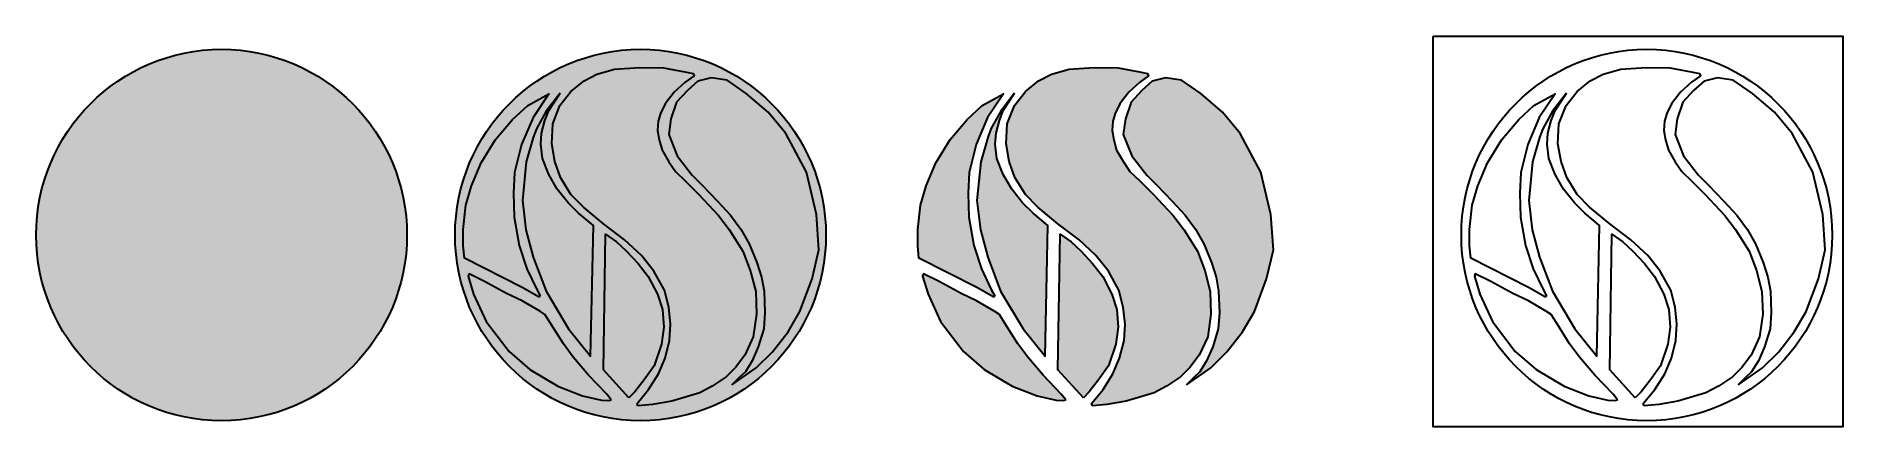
# Model space of a CAD drawing. Header units: metres. Extents: x -33817.4175 to -33817.3481, y 17773.7187 to 17773.7337.
import ezdxf

# ---------------------------------------------------------------- set-up
doc = ezdxf.new("R2010")
doc.units = ezdxf.units.M
doc.layers.add('AAA-VECTOR', color=255, linetype='Continuous', lineweight=30)

msp = doc.modelspace()

# ---------------------------------------------------------------- hatches: boundary and pattern name
at = {"layer": 'AAA-VECTOR'}
h = msp.add_hatch(color=7, dxfattribs=at)
h.dxf.hatch_style = 1
h.paths.add_polyline_path([(-33817.417543, 17773.72605, 1), (-33817.403286, 17773.72605, 1)])
h = msp.add_hatch(color=255, dxfattribs=at)
h.dxf.hatch_style = 1
h.paths.add_polyline_path([(-33817.401436, 17773.72605, 1), (-33817.387179, 17773.72605, 1)])
at = {"layer": 'AAA-VECTOR', "true_color": 0x45a8ad}
h = msp.add_hatch(color=135, dxfattribs=at)
h.dxf.hatch_style = 1
h.paths.add_polyline_path([(-33817.392072, 17773.727617), (-33817.392588, 17773.728129), (-33817.392964, 17773.728493), (-33817.393216, 17773.728856), (-33817.393479, 17773.729311), (-33817.393585, 17773.729704), (-33817.393649, 17773.73006), (-33817.393628, 17773.730424), (-33817.393539, 17773.730714), (-33817.393355, 17773.731093), (-33817.393013, 17773.731538), (-33817.392588, 17773.731924), (-33817.392248, 17773.732162), (-33817.392284, 17773.732253), (-33817.392598, 17773.73232), (-33817.393419, 17773.732471), (-33817.394338, 17773.732484), (-33817.395303, 17773.732412), (-33817.395986, 17773.732228), (-33817.396478, 17773.731966), (-33817.39698, 17773.731556), (-33817.397406, 17773.731019), (-33817.397684, 17773.730315), (-33817.397723, 17773.729553), (-33817.397603, 17773.728869), (-33817.397388, 17773.728259), (-33817.396982, 17773.72761), (-33817.396505, 17773.727124), (-33817.395732, 17773.726482), (-33817.394918, 17773.725862), (-33817.394272, 17773.725261), (-33817.39379, 17773.724666), (-33817.393389, 17773.723934), (-33817.39322, 17773.723287), (-33817.393151, 17773.722624), (-33817.393191, 17773.722006), (-33817.393362, 17773.721324), (-33817.393618, 17773.720721), (-33817.393995, 17773.720115), (-33817.394442, 17773.719579), (-33817.394404, 17773.719494), (-33817.393851, 17773.719545), (-33817.393109, 17773.719674), (-33817.392032, 17773.719987), (-33817.391554, 17773.72025), (-33817.391017, 17773.720609), (-33817.39066, 17773.72097), (-33817.390298, 17773.721436), (-33817.389973, 17773.722146), (-33817.389851, 17773.723017), (-33817.38988, 17773.723881), (-33817.39009, 17773.724687), (-33817.390374, 17773.725426), (-33817.390893, 17773.726266), (-33817.391305, 17773.726804)])
h = msp.add_hatch(color=135, dxfattribs=at)
h.dxf.hatch_style = 1
h.paths.add_polyline_path([(-33817.374598, 17773.727617), (-33817.375114, 17773.728129), (-33817.37549, 17773.728493), (-33817.375742, 17773.728856), (-33817.376005, 17773.729311), (-33817.376111, 17773.729704), (-33817.376174, 17773.73006), (-33817.376153, 17773.730424), (-33817.376065, 17773.730714), (-33817.375881, 17773.731093), (-33817.375538, 17773.731538), (-33817.375114, 17773.731924), (-33817.374774, 17773.732162), (-33817.37481, 17773.732253), (-33817.375123, 17773.73232), (-33817.375944, 17773.732471), (-33817.376864, 17773.732484), (-33817.377829, 17773.732412), (-33817.378512, 17773.732228), (-33817.379004, 17773.731966), (-33817.379505, 17773.731556), (-33817.379932, 17773.731019), (-33817.38021, 17773.730315), (-33817.380249, 17773.729553), (-33817.380129, 17773.728869), (-33817.379913, 17773.728259), (-33817.379507, 17773.72761), (-33817.37903, 17773.727124), (-33817.378258, 17773.726482), (-33817.377443, 17773.725862), (-33817.376798, 17773.725261), (-33817.376316, 17773.724666), (-33817.375915, 17773.723934), (-33817.375746, 17773.723287), (-33817.375676, 17773.722624), (-33817.375717, 17773.722006), (-33817.375888, 17773.721324), (-33817.376143, 17773.720721), (-33817.376521, 17773.720115), (-33817.376968, 17773.719579), (-33817.37693, 17773.719494), (-33817.376377, 17773.719545), (-33817.375634, 17773.719674), (-33817.374558, 17773.719987), (-33817.374079, 17773.72025), (-33817.373543, 17773.720609), (-33817.373186, 17773.72097), (-33817.372824, 17773.721436), (-33817.372498, 17773.722146), (-33817.372377, 17773.723017), (-33817.372405, 17773.723881), (-33817.372616, 17773.724687), (-33817.372899, 17773.725426), (-33817.373419, 17773.726266), (-33817.373831, 17773.726804)])
at = {"layer": 'AAA-VECTOR', "true_color": 0x004e54}
h = msp.add_hatch(color=138, dxfattribs=at)
h.dxf.hatch_style = 1
h.paths.add_polyline_path([(-33817.387927, 17773.72847), (-33817.388725, 17773.729946), (-33817.389404, 17773.730764), (-33817.390242, 17773.731482), (-33817.390981, 17773.732), (-33817.391596, 17773.732089), (-33817.392106, 17773.731956), (-33817.392506, 17773.731595), (-33817.392922, 17773.731156), (-33817.393142, 17773.730513), (-33817.39322, 17773.729916), (-33817.392899, 17773.729093), (-33817.392318, 17773.728347), (-33817.391937, 17773.727966), (-33817.391343, 17773.727349), (-33817.390844, 17773.72681), (-33817.390447, 17773.72628), (-33817.390131, 17773.725717), (-33817.38983, 17773.724997), (-33817.389654, 17773.724436), (-33817.389558, 17773.72389), (-33817.389525, 17773.723074), (-33817.38957, 17773.722446), (-33817.38978, 17773.721765), (-33817.390019, 17773.72122), (-33817.390277, 17773.720793), (-33817.390509, 17773.720585), (-33817.390795, 17773.720304), (-33817.389855, 17773.720952), (-33817.389234, 17773.721564), (-33817.388636, 17773.722338), (-33817.388177, 17773.723113), (-33817.387712, 17773.724373), (-33817.38745, 17773.725477), (-33817.387542, 17773.726836)])
h = msp.add_hatch(color=138, dxfattribs=at)
h.dxf.hatch_style = 1
h.paths.add_polyline_path([(-33817.370453, 17773.72847), (-33817.371251, 17773.729946), (-33817.37193, 17773.730764), (-33817.372768, 17773.731482), (-33817.373506, 17773.732), (-33817.374121, 17773.732089), (-33817.374632, 17773.731956), (-33817.375032, 17773.731595), (-33817.375448, 17773.731156), (-33817.375668, 17773.730513), (-33817.375746, 17773.729916), (-33817.375424, 17773.729093), (-33817.374843, 17773.728347), (-33817.374463, 17773.727966), (-33817.373869, 17773.727349), (-33817.373369, 17773.72681), (-33817.372973, 17773.72628), (-33817.372656, 17773.725717), (-33817.372356, 17773.724997), (-33817.37218, 17773.724436), (-33817.372083, 17773.72389), (-33817.37205, 17773.723074), (-33817.372096, 17773.722446), (-33817.372305, 17773.721765), (-33817.372545, 17773.72122), (-33817.372803, 17773.720793), (-33817.373034, 17773.720585), (-33817.373321, 17773.720304), (-33817.372381, 17773.720952), (-33817.37176, 17773.721564), (-33817.371162, 17773.722338), (-33817.370703, 17773.723113), (-33817.370238, 17773.724373), (-33817.369975, 17773.725477), (-33817.370068, 17773.726836)])
at = {"layer": 'AAA-VECTOR', "true_color": 0x8dc04e}
h = msp.add_hatch(color=73, dxfattribs=at)
h.dxf.hatch_style = 1
h.paths.add_polyline_path([(-33817.397757, 17773.722644), (-33817.397985, 17773.723002), (-33817.398158, 17773.723113), (-33817.398862, 17773.723526), (-33817.399458, 17773.723803), (-33817.400305, 17773.724264), (-33817.400901, 17773.724555), (-33817.400935, 17773.724473), (-33817.400725, 17773.723776), (-33817.400244, 17773.722734), (-33817.399363, 17773.721576), (-33817.398567, 17773.720884), (-33817.397488, 17773.720245), (-33817.396533, 17773.719878), (-33817.395806, 17773.719718), (-33817.395521, 17773.719696), (-33817.395435, 17773.719722), (-33817.395606, 17773.719938), (-33817.396306, 17773.72067), (-33817.396891, 17773.72136), (-33817.397273, 17773.72187)])
h.paths.add_polyline_path([(-33817.399164, 17773.726731), (-33817.399188, 17773.727653), (-33817.399152, 17773.728453), (-33817.398883, 17773.72952), (-33817.39844, 17773.730556), (-33817.397828, 17773.731474), (-33817.398644, 17773.731024), (-33817.399224, 17773.730486), (-33817.399877, 17773.729715), (-33817.400432, 17773.728816), (-33817.400804, 17773.727936), (-33817.401019, 17773.727191), (-33817.401121, 17773.726258), (-33817.401126, 17773.725631), (-33817.401075, 17773.725166), (-33817.398851, 17773.724035), (-33817.398203, 17773.723667), (-33817.39816, 17773.723723), (-33817.398294, 17773.723958), (-33817.398673, 17773.724756), (-33817.398969, 17773.725647)])
h.paths.add_polyline_path([(-33817.39612, 17773.726419), (-33817.396686, 17773.726888), (-33817.39709, 17773.727291), (-33817.397509, 17773.727805), (-33817.397833, 17773.728373), (-33817.398077, 17773.728993), (-33817.39814, 17773.729539), (-33817.39811, 17773.729958), (-33817.397983, 17773.730446), (-33817.397837, 17773.730828), (-33817.397398, 17773.731495), (-33817.397929, 17773.730809), (-33817.398308, 17773.730123), (-33817.398432, 17773.729797), (-33817.398699, 17773.728859), (-33817.398846, 17773.727376), (-33817.39871, 17773.726246), (-33817.39843, 17773.725199), (-33817.397936, 17773.723901), (-33817.397071, 17773.722444), (-33817.396226, 17773.721404)])
h.paths.add_polyline_path([(-33817.393659, 17773.723777), (-33817.39401, 17773.724461), (-33817.394402, 17773.724962), (-33817.394856, 17773.725439), (-33817.395231, 17773.725785), (-33817.395651, 17773.726078), (-33817.395733, 17773.72088), (-33817.394756, 17773.719796), (-33817.394529, 17773.720033), (-33817.39417, 17773.720492), (-33817.393787, 17773.721027), (-33817.393504, 17773.721856), (-33817.393415, 17773.72251), (-33817.393463, 17773.723196)])
h = msp.add_hatch(color=73, dxfattribs=at)
h.dxf.hatch_style = 1
h.paths.add_polyline_path([(-33817.380282, 17773.722644), (-33817.38051, 17773.723002), (-33817.380683, 17773.723113), (-33817.381388, 17773.723526), (-33817.381984, 17773.723803), (-33817.382831, 17773.724264), (-33817.383427, 17773.724555), (-33817.383461, 17773.724473), (-33817.383251, 17773.723776), (-33817.38277, 17773.722734), (-33817.381889, 17773.721576), (-33817.381093, 17773.720884), (-33817.380013, 17773.720245), (-33817.379059, 17773.719878), (-33817.378332, 17773.719718), (-33817.378047, 17773.719696), (-33817.377961, 17773.719722), (-33817.378132, 17773.719938), (-33817.378832, 17773.72067), (-33817.379416, 17773.72136), (-33817.379799, 17773.72187)])
h.paths.add_polyline_path([(-33817.381689, 17773.726731), (-33817.381713, 17773.727653), (-33817.381678, 17773.728453), (-33817.381409, 17773.72952), (-33817.380966, 17773.730556), (-33817.380354, 17773.731474), (-33817.38117, 17773.731024), (-33817.38175, 17773.730486), (-33817.382403, 17773.729715), (-33817.382958, 17773.728816), (-33817.383329, 17773.727936), (-33817.383544, 17773.727191), (-33817.383647, 17773.726258), (-33817.383651, 17773.725631), (-33817.383601, 17773.725166), (-33817.381377, 17773.724035), (-33817.380729, 17773.723667), (-33817.380686, 17773.723723), (-33817.38082, 17773.723958), (-33817.381199, 17773.724756), (-33817.381495, 17773.725647)])
h.paths.add_polyline_path([(-33817.378645, 17773.726419), (-33817.379211, 17773.726888), (-33817.379616, 17773.727291), (-33817.380035, 17773.727805), (-33817.380359, 17773.728373), (-33817.380603, 17773.728993), (-33817.380666, 17773.729539), (-33817.380635, 17773.729958), (-33817.380509, 17773.730446), (-33817.380362, 17773.730828), (-33817.379923, 17773.731495), (-33817.380454, 17773.730809), (-33817.380833, 17773.730123), (-33817.380958, 17773.729797), (-33817.381225, 17773.728859), (-33817.381372, 17773.727376), (-33817.381236, 17773.726246), (-33817.380956, 17773.725199), (-33817.380462, 17773.723901), (-33817.379597, 17773.722444), (-33817.378752, 17773.721404)])
h.paths.add_polyline_path([(-33817.376185, 17773.723777), (-33817.376536, 17773.724461), (-33817.376927, 17773.724962), (-33817.377382, 17773.725439), (-33817.377756, 17773.725785), (-33817.378177, 17773.726078), (-33817.378259, 17773.72088), (-33817.377281, 17773.719796), (-33817.377054, 17773.720033), (-33817.376696, 17773.720492), (-33817.376313, 17773.721027), (-33817.37603, 17773.721856), (-33817.37594, 17773.72251), (-33817.375989, 17773.723196)])

# ---------------------------------------------------------------- linework, layer by layer
at = {"layer": 'AAA-VECTOR'}
msp.add_lwpolyline([(-33817.363837, 17773.733683), (-33817.348082, 17773.733683), (-33817.348082, 17773.718689), (-33817.363837, 17773.718689)], close=True, dxfattribs=at)
at = {"layer": 'AAA-VECTOR', "flags": 128}
for points in [[(-33817.394404, 17773.719494), (-33817.394442, 17773.719579), (-33817.393995, 17773.720115), (-33817.393618, 17773.720721), (-33817.393362, 17773.721324), (-33817.393191, 17773.722006), (-33817.393151, 17773.722624), (-33817.39322, 17773.723287), (-33817.393389, 17773.723934), (-33817.39379, 17773.724666), (-33817.394272, 17773.725261), (-33817.394918, 17773.725862), (-33817.395732, 17773.726482), (-33817.396505, 17773.727124), (-33817.396982, 17773.72761), (-33817.397388, 17773.728259), (-33817.397603, 17773.728869), (-33817.397723, 17773.729553), (-33817.397684, 17773.730315), (-33817.397406, 17773.731019), (-33817.39698, 17773.731556), (-33817.396478, 17773.731966), (-33817.395986, 17773.732228), (-33817.395303, 17773.732412), (-33817.394338, 17773.732484), (-33817.393419, 17773.732471), (-33817.392598, 17773.73232), (-33817.392284, 17773.732253), (-33817.392248, 17773.732162), (-33817.392588, 17773.731924), (-33817.393013, 17773.731538), (-33817.393355, 17773.731093), (-33817.393539, 17773.730714), (-33817.393628, 17773.730424), (-33817.393649, 17773.73006), (-33817.393585, 17773.729704), (-33817.393479, 17773.729311), (-33817.393216, 17773.728856), (-33817.392964, 17773.728493), (-33817.392588, 17773.728129), (-33817.392072, 17773.727617), (-33817.391305, 17773.726804), (-33817.390893, 17773.726266), (-33817.390374, 17773.725426), (-33817.39009, 17773.724687), (-33817.38988, 17773.723881), (-33817.389851, 17773.723017), (-33817.389973, 17773.722146), (-33817.390298, 17773.721436), (-33817.39066, 17773.72097), (-33817.391017, 17773.720609), (-33817.391554, 17773.72025), (-33817.392032, 17773.719987), (-33817.393109, 17773.719674), (-33817.393851, 17773.719545)], [(-33817.37693, 17773.719494), (-33817.376968, 17773.719579), (-33817.376521, 17773.720115), (-33817.376143, 17773.720721), (-33817.375888, 17773.721324), (-33817.375717, 17773.722006), (-33817.375676, 17773.722624), (-33817.375746, 17773.723287), (-33817.375915, 17773.723934), (-33817.376316, 17773.724666), (-33817.376798, 17773.725261), (-33817.377443, 17773.725862), (-33817.378258, 17773.726482), (-33817.37903, 17773.727124), (-33817.379507, 17773.72761), (-33817.379913, 17773.728259), (-33817.380129, 17773.728869), (-33817.380249, 17773.729553), (-33817.38021, 17773.730315), (-33817.379932, 17773.731019), (-33817.379505, 17773.731556), (-33817.379004, 17773.731966), (-33817.378512, 17773.732228), (-33817.377829, 17773.732412), (-33817.376864, 17773.732484), (-33817.375944, 17773.732471), (-33817.375123, 17773.73232), (-33817.37481, 17773.732253), (-33817.374774, 17773.732162), (-33817.375114, 17773.731924), (-33817.375538, 17773.731538), (-33817.375881, 17773.731093), (-33817.376065, 17773.730714), (-33817.376153, 17773.730424), (-33817.376174, 17773.73006), (-33817.376111, 17773.729704), (-33817.376005, 17773.729311), (-33817.375742, 17773.728856), (-33817.37549, 17773.728493), (-33817.375114, 17773.728129), (-33817.374598, 17773.727617), (-33817.373831, 17773.726804), (-33817.373419, 17773.726266), (-33817.372899, 17773.725426), (-33817.372616, 17773.724687), (-33817.372405, 17773.723881), (-33817.372377, 17773.723017), (-33817.372498, 17773.722146), (-33817.372824, 17773.721436), (-33817.373186, 17773.72097), (-33817.373543, 17773.720609), (-33817.374079, 17773.72025), (-33817.374558, 17773.719987), (-33817.375634, 17773.719674), (-33817.376377, 17773.719545)], [(-33817.355716, 17773.719494), (-33817.355754, 17773.719579), (-33817.355307, 17773.720115), (-33817.35493, 17773.720721), (-33817.354674, 17773.721324), (-33817.354504, 17773.722006), (-33817.354463, 17773.722624), (-33817.354532, 17773.723287), (-33817.354701, 17773.723934), (-33817.355102, 17773.724666), (-33817.355584, 17773.725261), (-33817.35623, 17773.725862), (-33817.357044, 17773.726482), (-33817.357817, 17773.727124), (-33817.358294, 17773.72761), (-33817.3587, 17773.728259), (-33817.358916, 17773.728869), (-33817.359035, 17773.729553), (-33817.358996, 17773.730315), (-33817.358718, 17773.731019), (-33817.358292, 17773.731556), (-33817.357791, 17773.731966), (-33817.357298, 17773.732228), (-33817.356615, 17773.732412), (-33817.35565, 17773.732484), (-33817.354731, 17773.732471), (-33817.35391, 17773.73232), (-33817.353596, 17773.732253), (-33817.35356, 17773.732162), (-33817.3539, 17773.731924), (-33817.354325, 17773.731538), (-33817.354667, 17773.731093), (-33817.354851, 17773.730714), (-33817.35494, 17773.730424), (-33817.354961, 17773.73006), (-33817.354897, 17773.729704), (-33817.354791, 17773.729311), (-33817.354529, 17773.728856), (-33817.354276, 17773.728493), (-33817.3539, 17773.728129), (-33817.353385, 17773.727617), (-33817.352618, 17773.726804), (-33817.352205, 17773.726266), (-33817.351686, 17773.725426), (-33817.351403, 17773.724687), (-33817.351192, 17773.723881), (-33817.351163, 17773.723017), (-33817.351285, 17773.722146), (-33817.35161, 17773.721436), (-33817.351972, 17773.72097), (-33817.352329, 17773.720609), (-33817.352866, 17773.72025), (-33817.353344, 17773.719987), (-33817.354421, 17773.719674), (-33817.355163, 17773.719545)], [(-33817.390795, 17773.720304), (-33817.389855, 17773.720952), (-33817.389234, 17773.721564), (-33817.388636, 17773.722338), (-33817.388177, 17773.723113), (-33817.387712, 17773.724373), (-33817.38745, 17773.725477), (-33817.387542, 17773.726836), (-33817.387927, 17773.72847), (-33817.388725, 17773.729946), (-33817.389404, 17773.730764), (-33817.390242, 17773.731482), (-33817.390981, 17773.732), (-33817.391596, 17773.732089), (-33817.392106, 17773.731956), (-33817.392506, 17773.731595), (-33817.392922, 17773.731156), (-33817.393142, 17773.730513), (-33817.39322, 17773.729916), (-33817.392899, 17773.729093), (-33817.392318, 17773.728347), (-33817.391937, 17773.727966), (-33817.391343, 17773.727349), (-33817.390844, 17773.72681), (-33817.390447, 17773.72628), (-33817.390131, 17773.725717), (-33817.38983, 17773.724997), (-33817.389654, 17773.724436), (-33817.389558, 17773.72389), (-33817.389525, 17773.723074), (-33817.38957, 17773.722446), (-33817.38978, 17773.721765), (-33817.390019, 17773.72122), (-33817.390277, 17773.720793), (-33817.390509, 17773.720585)], [(-33817.373321, 17773.720304), (-33817.372381, 17773.720952), (-33817.37176, 17773.721564), (-33817.371162, 17773.722338), (-33817.370703, 17773.723113), (-33817.370238, 17773.724373), (-33817.369975, 17773.725477), (-33817.370068, 17773.726836), (-33817.370453, 17773.72847), (-33817.371251, 17773.729946), (-33817.37193, 17773.730764), (-33817.372768, 17773.731482), (-33817.373506, 17773.732), (-33817.374121, 17773.732089), (-33817.374632, 17773.731956), (-33817.375032, 17773.731595), (-33817.375448, 17773.731156), (-33817.375668, 17773.730513), (-33817.375746, 17773.729916), (-33817.375424, 17773.729093), (-33817.374843, 17773.728347), (-33817.374463, 17773.727966), (-33817.373869, 17773.727349), (-33817.373369, 17773.72681), (-33817.372973, 17773.72628), (-33817.372656, 17773.725717), (-33817.372356, 17773.724997), (-33817.37218, 17773.724436), (-33817.372083, 17773.72389), (-33817.37205, 17773.723074), (-33817.372096, 17773.722446), (-33817.372305, 17773.721765), (-33817.372545, 17773.72122), (-33817.372803, 17773.720793), (-33817.373034, 17773.720585)], [(-33817.352107, 17773.720304), (-33817.351167, 17773.720952), (-33817.350546, 17773.721564), (-33817.349948, 17773.722338), (-33817.349489, 17773.723113), (-33817.349025, 17773.724373), (-33817.348762, 17773.725477), (-33817.348855, 17773.726836), (-33817.349239, 17773.72847), (-33817.350037, 17773.729946), (-33817.350716, 17773.730764), (-33817.351554, 17773.731482), (-33817.352293, 17773.732), (-33817.352908, 17773.732089), (-33817.353418, 17773.731956), (-33817.353818, 17773.731595), (-33817.354234, 17773.731156), (-33817.354454, 17773.730513), (-33817.354533, 17773.729916), (-33817.354211, 17773.729093), (-33817.35363, 17773.728347), (-33817.353249, 17773.727966), (-33817.352655, 17773.727349), (-33817.352156, 17773.72681), (-33817.35176, 17773.72628), (-33817.351443, 17773.725717), (-33817.351142, 17773.724997), (-33817.350966, 17773.724436), (-33817.35087, 17773.72389), (-33817.350837, 17773.723074), (-33817.350882, 17773.722446), (-33817.351092, 17773.721765), (-33817.351331, 17773.72122), (-33817.35159, 17773.720793), (-33817.351821, 17773.720585)], [(-33817.398203, 17773.723667), (-33817.398851, 17773.724035), (-33817.401075, 17773.725166), (-33817.401126, 17773.725631), (-33817.401121, 17773.726258), (-33817.401019, 17773.727191), (-33817.400804, 17773.727936), (-33817.400432, 17773.728816), (-33817.399877, 17773.729715), (-33817.399224, 17773.730486), (-33817.398644, 17773.731024), (-33817.397828, 17773.731474), (-33817.39844, 17773.730556), (-33817.398883, 17773.72952), (-33817.399152, 17773.728453), (-33817.399188, 17773.727653), (-33817.399164, 17773.726731), (-33817.398969, 17773.725647), (-33817.398673, 17773.724756), (-33817.398294, 17773.723958), (-33817.39816, 17773.723723)], [(-33817.397398, 17773.731495), (-33817.397929, 17773.730809), (-33817.398308, 17773.730123), (-33817.398432, 17773.729797), (-33817.398699, 17773.728859), (-33817.398846, 17773.727376), (-33817.39871, 17773.726246), (-33817.39843, 17773.725199), (-33817.397936, 17773.723901), (-33817.397071, 17773.722444), (-33817.396226, 17773.721404), (-33817.39612, 17773.726419), (-33817.396686, 17773.726888), (-33817.39709, 17773.727291), (-33817.397509, 17773.727805), (-33817.397833, 17773.728373), (-33817.398077, 17773.728993), (-33817.39814, 17773.729539), (-33817.39811, 17773.729958), (-33817.397983, 17773.730446), (-33817.397837, 17773.730828)], [(-33817.380729, 17773.723667), (-33817.381377, 17773.724035), (-33817.383601, 17773.725166), (-33817.383651, 17773.725631), (-33817.383647, 17773.726258), (-33817.383544, 17773.727191), (-33817.383329, 17773.727936), (-33817.382958, 17773.728816), (-33817.382403, 17773.729715), (-33817.38175, 17773.730486), (-33817.38117, 17773.731024), (-33817.380354, 17773.731474), (-33817.380966, 17773.730556), (-33817.381409, 17773.72952), (-33817.381678, 17773.728453), (-33817.381713, 17773.727653), (-33817.381689, 17773.726731), (-33817.381495, 17773.725647), (-33817.381199, 17773.724756), (-33817.38082, 17773.723958), (-33817.380686, 17773.723723)], [(-33817.379923, 17773.731495), (-33817.380454, 17773.730809), (-33817.380833, 17773.730123), (-33817.380958, 17773.729797), (-33817.381225, 17773.728859), (-33817.381372, 17773.727376), (-33817.381236, 17773.726246), (-33817.380956, 17773.725199), (-33817.380462, 17773.723901), (-33817.379597, 17773.722444), (-33817.378752, 17773.721404), (-33817.378645, 17773.726419), (-33817.379211, 17773.726888), (-33817.379616, 17773.727291), (-33817.380035, 17773.727805), (-33817.380359, 17773.728373), (-33817.380603, 17773.728993), (-33817.380666, 17773.729539), (-33817.380635, 17773.729958), (-33817.380509, 17773.730446), (-33817.380362, 17773.730828)], [(-33817.359516, 17773.723667), (-33817.360164, 17773.724035), (-33817.362387, 17773.725166), (-33817.362438, 17773.725631), (-33817.362433, 17773.726258), (-33817.362331, 17773.727191), (-33817.362116, 17773.727936), (-33817.361745, 17773.728816), (-33817.36119, 17773.729715), (-33817.360536, 17773.730486), (-33817.359957, 17773.731024), (-33817.35914, 17773.731474), (-33817.359752, 17773.730556), (-33817.360195, 17773.72952), (-33817.360464, 17773.728453), (-33817.3605, 17773.727653), (-33817.360476, 17773.726731), (-33817.360281, 17773.725647), (-33817.359985, 17773.724756), (-33817.359606, 17773.723958), (-33817.359473, 17773.723723)], [(-33817.35871, 17773.731495), (-33817.359241, 17773.730809), (-33817.35962, 17773.730123), (-33817.359744, 17773.729797), (-33817.360011, 17773.728859), (-33817.360158, 17773.727376), (-33817.360022, 17773.726246), (-33817.359742, 17773.725199), (-33817.359248, 17773.723901), (-33817.358383, 17773.722444), (-33817.357538, 17773.721404), (-33817.357432, 17773.726419), (-33817.357998, 17773.726888), (-33817.358402, 17773.727291), (-33817.358821, 17773.727805), (-33817.359145, 17773.728373), (-33817.359389, 17773.728993), (-33817.359452, 17773.729539), (-33817.359422, 17773.729958), (-33817.359295, 17773.730446), (-33817.359149, 17773.730828)], [(-33817.394756, 17773.719796), (-33817.395733, 17773.72088), (-33817.395651, 17773.726078), (-33817.395231, 17773.725785), (-33817.394856, 17773.725439), (-33817.394402, 17773.724962), (-33817.39401, 17773.724461), (-33817.393659, 17773.723777), (-33817.393463, 17773.723196), (-33817.393415, 17773.72251), (-33817.393504, 17773.721856), (-33817.393787, 17773.721027), (-33817.39417, 17773.720492), (-33817.394529, 17773.720033)], [(-33817.377281, 17773.719796), (-33817.378259, 17773.72088), (-33817.378177, 17773.726078), (-33817.377756, 17773.725785), (-33817.377382, 17773.725439), (-33817.376927, 17773.724962), (-33817.376536, 17773.724461), (-33817.376185, 17773.723777), (-33817.375989, 17773.723196), (-33817.37594, 17773.72251), (-33817.37603, 17773.721856), (-33817.376313, 17773.721027), (-33817.376696, 17773.720492), (-33817.377054, 17773.720033)], [(-33817.356068, 17773.719796), (-33817.357045, 17773.72088), (-33817.356963, 17773.726078), (-33817.356543, 17773.725785), (-33817.356169, 17773.725439), (-33817.355714, 17773.724962), (-33817.355322, 17773.724461), (-33817.354971, 17773.723777), (-33817.354775, 17773.723196), (-33817.354727, 17773.72251), (-33817.354816, 17773.721856), (-33817.355099, 17773.721027), (-33817.355482, 17773.720492), (-33817.355841, 17773.720033)], [(-33817.395435, 17773.719722), (-33817.395606, 17773.719938), (-33817.396306, 17773.72067), (-33817.396891, 17773.72136), (-33817.397273, 17773.72187), (-33817.397757, 17773.722644), (-33817.397985, 17773.723002), (-33817.398158, 17773.723113), (-33817.398862, 17773.723526), (-33817.399458, 17773.723803), (-33817.400305, 17773.724264), (-33817.400901, 17773.724555), (-33817.400935, 17773.724473), (-33817.400725, 17773.723776), (-33817.400244, 17773.722734), (-33817.399363, 17773.721576), (-33817.398567, 17773.720884), (-33817.397488, 17773.720245), (-33817.396533, 17773.719878), (-33817.395806, 17773.719718), (-33817.395521, 17773.719696)], [(-33817.377961, 17773.719722), (-33817.378132, 17773.719938), (-33817.378832, 17773.72067), (-33817.379416, 17773.72136), (-33817.379799, 17773.72187), (-33817.380282, 17773.722644), (-33817.38051, 17773.723002), (-33817.380683, 17773.723113), (-33817.381388, 17773.723526), (-33817.381984, 17773.723803), (-33817.382831, 17773.724264), (-33817.383427, 17773.724555), (-33817.383461, 17773.724473), (-33817.383251, 17773.723776), (-33817.38277, 17773.722734), (-33817.381889, 17773.721576), (-33817.381093, 17773.720884), (-33817.380013, 17773.720245), (-33817.379059, 17773.719878), (-33817.378332, 17773.719718), (-33817.378047, 17773.719696)], [(-33817.356747, 17773.719722), (-33817.356918, 17773.719938), (-33817.357618, 17773.72067), (-33817.358203, 17773.72136), (-33817.358586, 17773.72187), (-33817.359069, 17773.722644), (-33817.359297, 17773.723002), (-33817.35947, 17773.723113), (-33817.360174, 17773.723526), (-33817.36077, 17773.723803), (-33817.361617, 17773.724264), (-33817.362213, 17773.724555), (-33817.362247, 17773.724473), (-33817.362037, 17773.723776), (-33817.361556, 17773.722734), (-33817.360675, 17773.721576), (-33817.359879, 17773.720884), (-33817.3588, 17773.720245), (-33817.357846, 17773.719878), (-33817.357118, 17773.719718), (-33817.356833, 17773.719696)]]:
    msp.add_lwpolyline(points, close=True, dxfattribs=at)
at = {"layer": 'AAA-VECTOR'}
for centre in [(-33817.410414, 17773.72605), (-33817.394307, 17773.72605), (-33817.35562, 17773.72605)]:
    msp.add_circle(centre, 0.007129, dxfattribs=at)

doc.saveas('drawing.dxf')
